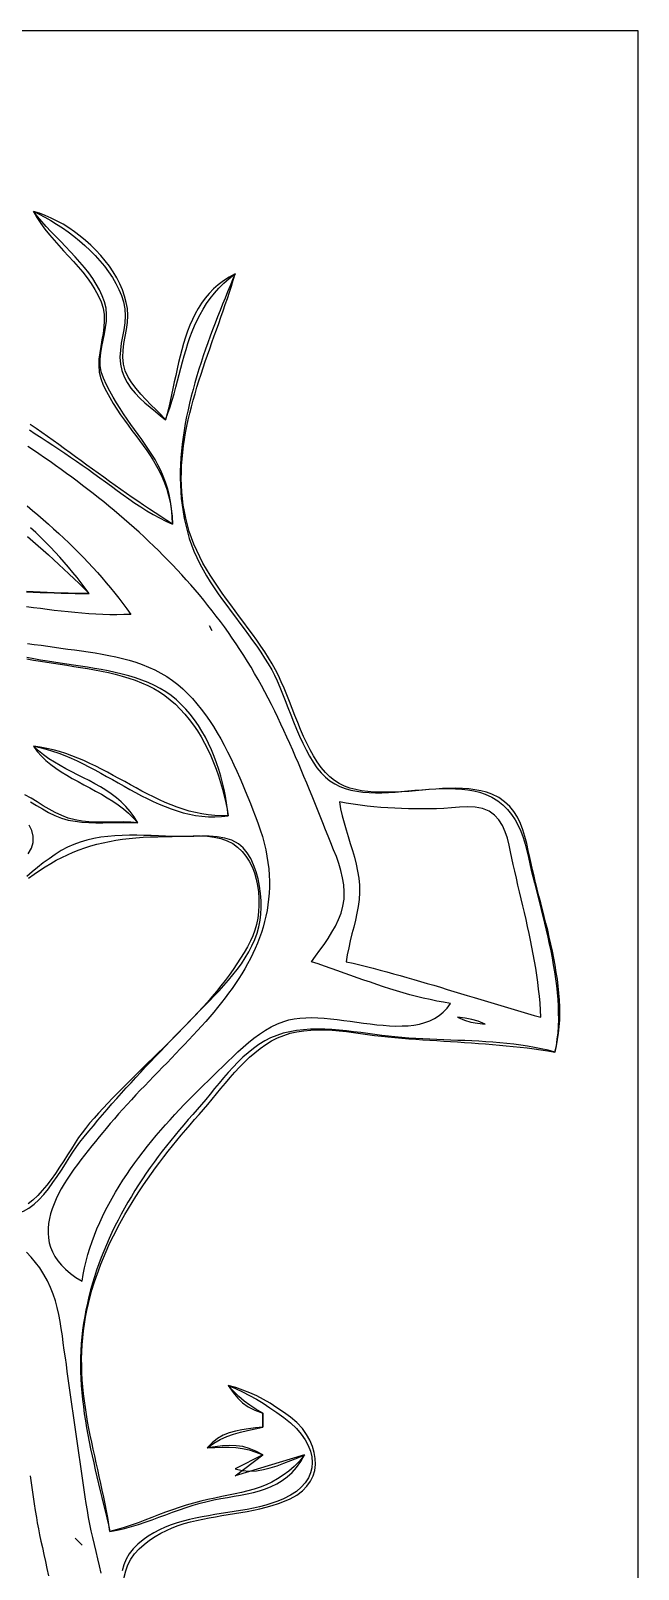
# Model space of a CAD drawing. Extents: x 0 to 411, y 0 to 483.
# Drawn here: x 323.6 to 411, y 261.5 to 483 of the extents above; entities that cross this region are included whole.
import ezdxf

# ---------------------------------------------------------------- set-up
doc = ezdxf.new("R2010")
doc.units = 0
for name, color, linetype in [('C18', 18, 'CONTINUOUS'), ('C19', 19, 'CONTINUOUS'), ('C27', 27, 'CONTINUOUS'), ('C29', 29, 'CONTINUOUS'), ('C59', 59, 'CONTINUOUS'), ('C7', 7, 'CONTINUOUS')]:
    doc.layers.add(name, color=color, linetype=linetype)

msp = doc.modelspace()

# ---------------------------------------------------------------- linework, layer by layer
at = {"layer": 'C18'}
for points in [[(322.9691, 402.2583), (323.969, 402.207), (324.9696, 402.1607), (325.9709, 402.1197), (326.9731, 402.0842), (327.9763, 402.0546), (328.9805, 402.0311), (329.9857, 402.014), (330.9922, 402.0035), (332, 402), (331.4436, 402.7731), (330.8706, 403.5384), (330.2814, 404.2959), (329.6763, 405.0455), (329.0558, 405.7873), (328.4203, 406.5215), (327.7704, 407.2481), (327.1063, 407.967), (326.4286, 408.6785), (325.7377, 409.3825), (325.034, 410.079), (324.3179, 410.7682), (323.5899, 411.4501)], [(323.5486, 372.0324), (324.4152, 371.5032), (325.2873, 370.9818), (326.1733, 370.4891), (327.0818, 370.0463), (328.0212, 369.6743), (329, 369.3942), (329.9817, 369.2097), (330.9726, 369.0913), (331.9709, 369.0262), (332.9744, 369.0017), (333.9814, 369.0053), (334.9898, 369.0242), (335.9979, 369.0457), (337.0035, 369.0573), (338.0048, 369.0463), (339, 369), (338.4806, 369.8562), (337.9086, 370.6381), (337.2885, 371.3527), (336.6253, 372.007), (335.9235, 372.6079), (335.188, 373.1626), (334.4234, 373.6781), (333.6346, 374.1613), (332.8262, 374.6193), (332.003, 375.0591), (331.1698, 375.4877), (330.3312, 375.9121), (329.4921, 376.3394), (328.6571, 376.7766), (327.831, 377.2306), (327.0185, 377.7086), (326.2245, 378.2175), (325.4535, 378.7644), (324.7104, 379.3562), (324, 380), (324.928, 379.8108), (325.8436, 379.5789), (326.7476, 379.3078), (327.6408, 379.0009), (328.5243, 378.6616), (329.3989, 378.2936), (330.2655, 377.9002), (331.1251, 377.4849), (331.9785, 377.0513), (332.8267, 376.6027), (333.6705, 376.1427), (334.5109, 375.6747), (335.3488, 375.2023), (336.1851, 374.7288), (337.0207, 374.2578), (337.8565, 373.7928), (338.6934, 373.3372), (339.5324, 372.8945), (340.3743, 372.4682), (341.22, 372.0618), (342.0705, 371.6787), (342.9267, 371.3224), (343.7894, 370.9964), (344.6597, 370.7042), (345.5383, 370.4493), (346.4262, 370.2351), (347.3243, 370.0651), (348.2336, 369.9428), (349.1549, 369.8716), (350.0891, 369.8551), (351.0371, 369.8967), (352, 370), (351.9043, 370.9219), (351.7775, 371.8596), (351.6193, 372.8093), (351.4293, 373.7675), (351.2073, 374.7305), (350.9529, 375.6947), (350.6658, 376.6566), (350.3458, 377.6124), (349.9923, 378.5586), (349.6053, 379.4916), (349.1843, 380.4077), (348.729, 381.3033), (348.2391, 382.1748), (347.7143, 383.0186), (347.1543, 383.8311), (346.5587, 384.6087), (345.9273, 385.3476), (345.2597, 386.0444), (344.5556, 386.6954), (343.8148, 387.297), (343.046, 387.8372), (342.2364, 388.3275), (341.3899, 388.7711), (340.5104, 389.1715), (339.6018, 389.5319), (338.6679, 389.8557), (337.7127, 390.1462), (336.7401, 390.4068), (335.7538, 390.6407), (334.7579, 390.8514), (333.7561, 391.0421), (332.7525, 391.2163), (331.7508, 391.3771), (330.755, 391.528), (329.7689, 391.6723), (328.7965, 391.8133), (327.8416, 391.9543), (326.9081, 392.0988), (326, 392.25), (325.0192, 392.4225), (324.0363, 392.5987), (323.0512, 392.7782)], [(323.2499, 364.5434), (323.6912, 365.3354), (323.9398, 366.169), (323.9624, 367.0584), (323.7568, 367.8872), (323.3571, 368.6492)], [(330.6658, 323), (331.3091, 323.804), (331.9585, 324.6027), (332.6139, 325.3963), (333.2749, 326.1849), (333.9412, 326.9688), (334.6126, 327.7483), (335.2889, 328.5234), (335.9697, 329.2946), (336.6548, 330.0619), (337.344, 330.8256), (338.0369, 331.5859), (338.7334, 332.3431), (339.433, 333.0973), (340.1357, 333.8489), (340.841, 334.5979), (341.5488, 335.3447), (342.2588, 336.0894), (342.9707, 336.8323), (343.6842, 337.5736), (344.3991, 338.3135), (345.1152, 339.0522), (345.8321, 339.79), (346.5496, 340.5271), (347.2674, 341.2636), (347.9853, 342), (348.6507, 342.6809), (349.329, 343.3768), (350.0137, 344.0882), (350.6987, 344.8156), (351.3774, 345.5596), (352.0436, 346.3208), (352.6909, 347.0997), (353.313, 347.8968), (353.9034, 348.7129), (354.4558, 349.5483), (354.9639, 350.4037), (355.4213, 351.2796), (355.8217, 352.1766), (356.1587, 353.0953), (356.426, 354.0362), (356.6172, 355), (356.7134, 355.8457), (356.7538, 356.7773), (356.7358, 357.7729), (356.6565, 358.8102), (356.5132, 359.8674), (356.3031, 360.9224), (356.0236, 361.9532), (355.6717, 362.9377), (355.2449, 363.8538), (354.7403, 364.6797), (354.1551, 365.3931), (353.4868, 365.9722), (352.5563, 366.482), (351.5249, 366.8044), (350.4253, 366.9793), (349.2903, 367.0465), (348.1526, 367.0458), (347.0449, 367.017), (346, 367), (345.0164, 367.0113), (344.015, 367.0376), (342.9987, 367.0733), (341.9706, 367.113), (340.9336, 367.151), (339.8907, 367.1819), (338.8449, 367.2001), (337.7991, 367.2001), (336.7564, 367.1764), (335.7196, 367.1233), (334.6919, 367.0355), (333.6761, 366.9074), (332.6753, 366.7334), (331.6925, 366.5081), (330.7305, 366.2258), (329.7925, 365.8811), (328.8813, 365.4684), (328, 364.9822), (327.0994, 364.4142), (326.2304, 363.8238), (325.3908, 363.2125), (324.5782, 362.5818), (323.7905, 361.9333), (323.0254, 361.2687)], [(321.7908, 312.8271), (322.5758, 313.0984), (323.3371, 313.5214), (324.0749, 314.0756), (324.7891, 314.7406), (325.48, 315.496), (326.1476, 316.3215), (326.7921, 317.1966), (327.4136, 318.101), (328.0122, 319.0143), (328.588, 319.916), (329.1412, 320.7859), (329.6718, 321.6034), (330.18, 322.3482), (330.6659, 323)]]:
    msp.add_lwpolyline(points, dxfattribs=at)
at = {"layer": 'C19'}
msp.add_lwpolyline([(385, 341), (386.0233, 340.58), (386.9327, 340.3091), (387.8757, 340.1336), (389, 340), (387.9766, 340.4199), (387.0672, 340.6908), (386.1241, 340.8663), (385, 341)], dxfattribs=at)
at = {"layer": 'C27'}
for points in [[(333.735, 260.9899), (333.501, 262.0255), (333.2547, 263.0589), (333.0033, 264.0864), (332.7539, 265.104), (332.5137, 266.108), (332.2898, 267.0945), (332.0894, 268.0598), (331.9197, 269), (331.7577, 269.9963), (331.5987, 270.9934), (331.4425, 271.9911), (331.2887, 272.9894), (331.1373, 273.9883), (330.988, 274.9876), (330.8407, 275.9874), (330.695, 276.9875), (330.5509, 277.9879), (330.408, 278.9887), (330.2663, 279.9896), (330.1255, 280.9908), (329.9855, 281.992), (329.8459, 282.9934), (329.7066, 283.9947), (329.5674, 284.996), (329.4282, 285.9973), (329.2886, 286.9984), (329.1486, 287.9993), (329.0078, 288.9999), (328.8662, 290.0003), (328.7234, 291.0003), (328.5794, 292), (328.4311, 293.0627), (328.2903, 294.1143), (328.1489, 295.1546), (327.9985, 296.1835), (327.831, 297.2009), (327.6383, 298.2067), (327.412, 299.2006), (327.144, 300.1827), (326.8261, 301.1527), (326.45, 302.1105), (326.0077, 303.056), (325.4908, 303.9891), (324.8912, 304.9097), (324.2985, 305.7051), (323.6703, 306.4624), (323.0089, 307.184)], [(323.5158, 274.9994), (323.6655, 273.9935), (323.8122, 272.9887), (323.958, 271.9859), (324.105, 270.9862), (324.2551, 269.9906), (324.4105, 269)], [(324.4104, 269), (324.5449, 268.2154), (324.702, 267.385), (324.8785, 266.5128), (325.0709, 265.6025), (325.2759, 264.6583), (325.4903, 263.6841), (325.7106, 262.6838), (325.9335, 261.6614), (326.1558, 260.6208)]]:
    msp.add_lwpolyline(points, dxfattribs=at)
at = {"layer": 'C29'}
for points in [[(349.3333, 397.3333), (349.6666, 396.6666), (349.3333, 397.3333)], [(368, 372), (368.18, 370.9873), (368.4081, 369.9831), (368.6731, 368.9853), (368.9637, 367.9923), (369.2689, 367.0022), (369.5776, 366.0131), (369.8785, 365.0233), (370.1606, 364.031), (370.4126, 363.0343), (370.6235, 362.0315), (370.7821, 361.0206), (370.8773, 360), (370.8929, 358.98), (370.8299, 357.9686), (370.7021, 356.9643), (370.5231, 355.9655), (370.3069, 354.9707), (370.0672, 353.9784), (369.8179, 352.987), (369.5727, 351.995), (369.3454, 351.0008), (369.1499, 350.003), (369, 349), (369.9731, 348.7711), (370.9454, 348.5354), (371.9168, 348.2931), (372.8873, 348.0447), (373.8572, 347.7906), (374.8262, 347.5312), (375.7946, 347.2669), (376.7623, 346.9979), (377.7294, 346.7249), (378.6959, 346.4481), (379.6618, 346.1679), (380.6273, 345.8848), (381.5922, 345.5991), (382.5568, 345.3112), (383.5209, 345.0215), (384.4848, 344.7305), (385.4482, 344.4384), (386.4115, 344.1458), (387.3745, 343.853), (388.3372, 343.5603), (389.2999, 343.2682), (390.2624, 342.9771), (391.2248, 342.6874), (392.1872, 342.3994), (393.1496, 342.1136), (394.112, 341.8304), (395.0746, 341.5501), (396.0372, 341.2732), (397, 341), (396.9459, 342.0144), (396.8721, 343.0274), (396.7797, 344.0388), (396.6697, 345.0488), (396.5434, 346.0574), (396.4019, 347.0645), (396.2463, 348.0702), (396.0779, 349.0745), (395.8977, 350.0775), (395.7069, 351.0791), (395.5067, 352.0793), (395.2982, 353.0783), (395.0825, 354.0759), (394.8609, 355.0723), (394.6345, 356.0675), (394.4043, 357.0614), (394.1717, 358.054), (393.9376, 359.0455), (393.7034, 360.0359), (393.47, 361.025), (393.2388, 362.013), (393.0108, 363), (392.8243, 363.8818), (392.6371, 364.8233), (392.4286, 365.7956), (392.1781, 366.7696), (391.8648, 367.7164), (391.468, 368.6069), (390.9671, 369.4122), (390.3414, 370.1033), (389.5702, 370.6512), (388.6034, 371.04), (387.5443, 371.2398), (386.4253, 371.2964), (385.2789, 371.2561), (384.1375, 371.1649), (383.0337, 371.0687), (382, 371.0138), (380.9821, 370.9988), (379.9701, 370.9939), (378.9632, 370.9997), (377.9606, 371.017), (376.9614, 371.0467), (375.965, 371.0895), (374.9706, 371.1462), (373.9774, 371.2177), (372.9846, 371.3047), (371.9914, 371.4079), (370.9972, 371.5283), (370.001, 371.6666), (369.0022, 371.8235), (368, 372)]]:
    msp.add_lwpolyline(points, dxfattribs=at)
at = {"layer": 'C59'}
msp.add_lwpolyline([(330, 266), (331, 265), (330, 266)], dxfattribs=at)
at = {"layer": 'C7'}
for points in [[(411, 220), (411, 483), (173, 483)], [(366.6489, 375.6033), (365.9972, 376.2517), (365.3887, 376.9747), (364.8196, 377.7638), (364.286, 378.6105), (363.784, 379.5064), (363.3098, 380.4428), (362.8594, 381.4115), (362.4292, 382.4038), (362.0151, 383.4113), (361.6133, 384.4255), (361.22, 385.4379), (360.8313, 386.44), (360.4433, 387.4235), (360.0522, 388.3796), (359.6542, 389.3001), (359.2453, 390.1764), (358.8217, 391), (358.3325, 391.8658), (357.8131, 392.726), (357.267, 393.5814), (356.698, 394.433), (356.1097, 395.2813), (355.5058, 396.1273), (354.89, 396.9718), (354.2659, 397.8155), (353.6374, 398.6592), (353.008, 399.5039), (352.3813, 400.3502), (351.7612, 401.199), (351.1513, 402.051), (350.5552, 402.9072), (349.9767, 403.7682), (349.4194, 404.6349), (348.887, 405.5082), (348.3832, 406.3887), (347.9117, 407.2773), (347.4761, 408.1749), (347.0802, 409.0822), (346.7276, 410), (346.4117, 410.9443), (346.1375, 411.8894), (345.9034, 412.8352), (345.7082, 413.7815), (345.5504, 414.7282), (345.4286, 415.6752), (345.3414, 416.6223), (345.2874, 417.5694), (345.2653, 418.5164), (345.2735, 419.4632), (345.3108, 420.4095), (345.3758, 421.3554), (345.467, 422.3007), (345.583, 423.2452), (345.7224, 424.1889), (345.8839, 425.1315), (346.066, 426.073), (346.2674, 427.0133), (346.4867, 427.9521), (346.7224, 428.8895), (346.9732, 429.8252), (347.2376, 430.7591), (347.5143, 431.6912), (347.8018, 432.6212), (348.0989, 433.5491), (348.404, 434.4748), (348.7158, 435.398), (349.0329, 436.3187), (349.3538, 437.2367), (349.6773, 438.152), (350.0018, 439.0643), (350.326, 439.9736), (350.6486, 440.8798), (350.968, 441.7827), (351.2829, 442.6821), (351.592, 443.578), (351.8937, 444.4702), (352.1868, 445.3587), (352.4698, 446.2432), (352.7413, 447.1237), (353, 448), (352.1315, 447.531), (351.3285, 447.0136), (350.5878, 446.4504), (349.9059, 445.8442), (349.2795, 445.1975), (348.7052, 444.513), (348.1797, 443.7935), (347.6997, 443.0415), (347.2616, 442.2598), (346.8623, 441.451), (346.4984, 440.6177), (346.1664, 439.7627), (345.8631, 438.8886), (345.5851, 437.998), (345.329, 437.0937), (345.0915, 436.1783), (344.8692, 435.2544), (344.6588, 434.3248), (344.4569, 433.392), (344.2601, 432.4589), (344.0652, 431.5279), (343.8687, 430.6019), (343.6672, 429.6834), (343.4575, 428.7751), (343.2362, 427.8798), (343, 427), (342.3439, 427.7187), (341.6357, 428.4441), (340.8992, 429.18), (340.1579, 429.9305), (339.4356, 430.6995), (338.7558, 431.4909), (338.1422, 432.3087), (337.6185, 433.1568), (337.2083, 434.0393), (336.9376, 435.0166), (336.8434, 436.0013), (336.8829, 436.9922), (337.0128, 437.9881), (337.1904, 438.9877), (337.3725, 439.9898), (337.5161, 440.9933), (337.5784, 441.9968), (337.5162, 442.9992), (337.3504, 443.9075), (337.1089, 444.8078), (336.7959, 445.6976), (336.416, 446.5743), (335.9736, 447.4353), (335.473, 448.2781), (334.9187, 449.1001), (334.3152, 449.8988), (333.6668, 450.6716), (332.978, 451.4161), (332.2532, 452.1295), (331.4969, 452.8095), (330.7134, 453.4534), (329.9072, 454.0586), (329.0827, 454.6227), (328.2444, 455.1431), (327.3967, 455.6172), (326.5439, 456.0425), (325.6906, 456.4164), (324.8411, 456.7364), (324, 457), (324.4973, 456.1173), (325.05, 455.2656), (325.6492, 454.4405), (326.2864, 453.6371), (326.9528, 452.8508), (327.6397, 452.0769), (328.3383, 451.3109), (329.0399, 450.5481), (329.7359, 449.7837), (330.4175, 449.0132), (331.076, 448.2318), (331.7026, 447.435), (332.2888, 446.6181), (332.8256, 445.7764), (333.3045, 444.9052), (333.7168, 444)], [(331, 420.4922), (331.8549, 419.8947), (332.7008, 419.2864), (333.5403, 418.6706), (334.3757, 418.051), (335.2095, 417.431), (336.0442, 416.8144), (336.8822, 416.2046), (337.7259, 415.6052), (338.5779, 415.0198), (339.4406, 414.4519), (340.3164, 413.9051), (341.2077, 413.3829), (342.1172, 412.889), (343.0471, 412.4268), (344, 412), (343.9601, 413.1431), (343.864, 414.226), (343.7151, 415.2532), (343.5168, 416.2293), (343.2726, 417.1587), (342.9859, 418.0462), (342.6602, 418.8962), (342.2989, 419.7133), (341.9056, 420.5021), (341.4836, 421.2672), (341.0364, 422.0131), (340.5675, 422.7444), (340.0803, 423.4656), (339.5783, 424.1814), (339.065, 424.8963), (338.5437, 425.6148), (338.018, 426.3416), (337.4913, 427.0811), (336.9671, 427.838), (336.4488, 428.6169), (335.9399, 429.4222), (335.4438, 430.2587), (334.964, 431.1307), (334.5039, 432.0429), (334.0671, 433), (333.7577, 433.921), (333.6082, 434.8375), (333.5881, 435.7506), (333.667, 436.6614), (333.8144, 437.571), (334.0001, 438.4806), (334.1936, 439.3913), (334.3645, 440.3041), (334.4825, 441.2203), (334.517, 442.1409), (334.4378, 443.0671), (334.2145, 444), (333.8907, 444.8629), (333.4941, 445.7068), (333.0325, 446.5331), (332.5133, 447.343), (331.9443, 448.138), (331.333, 448.9193), (330.687, 449.6884), (330.0141, 450.4465), (329.3217, 451.1951), (328.6176, 451.9354), (327.9094, 452.6688), (327.2046, 453.3967), (326.511, 454.1203), (325.8361, 454.8412), (325.1875, 455.5605), (324.5729, 456.2796), (324, 457), (324.8128, 456.6043), (325.6394, 456.1674), (326.4749, 455.6909), (327.3142, 455.1764), (328.1522, 454.6255), (328.984, 454.0398), (329.8044, 453.421), (330.6085, 452.7706), (331.3913, 452.0903), (332.1476, 451.3816), (332.8725, 450.6463), (333.561, 449.8859), (334.2079, 449.102), (334.8084, 448.2962), (335.3572, 447.4702), (335.8495, 446.6256), (336.2802, 445.764), (336.6443, 444.8869), (336.9367, 443.9961), (337.1429, 442.9628), (337.1937, 441.9517), (337.1283, 440.957), (336.9862, 439.973), (336.8067, 438.9941), (336.6291, 438.0144), (336.493, 437.0285), (336.4375, 436.0304), (336.5023, 435.0146), (336.7032, 434.0759), (337.0347, 433.1922), (337.479, 432.359), (338.0188, 431.5721), (338.6365, 430.8273), (339.3147, 430.1201), (340.0358, 429.4464), (340.7824, 428.8018), (341.5369, 428.1821), (342.282, 427.5829), (343, 427), (343.3398, 427.944), (343.6528, 428.8856), (343.9431, 429.8237), (344.215, 430.7577), (344.4726, 431.6867), (344.72, 432.61), (344.9613, 433.5267), (345.2007, 434.436), (345.4424, 435.3373), (345.6904, 436.2295), (345.949, 437.1121), (346.2224, 437.9841), (346.5145, 438.8448), (346.8296, 439.6933), (347.1719, 440.529), (347.5455, 441.3509), (347.9545, 442.1583), (348.4031, 442.9504), (348.8954, 443.7265), (349.4356, 444.4856), (350.0278, 445.227), (350.6762, 445.95), (351.385, 446.6536), (352.1581, 447.3372), (353, 448), (352.6447, 447.1449), (352.2863, 446.2795), (351.9258, 445.4042), (351.5642, 444.5194), (351.2024, 443.6255), (350.8416, 442.723), (350.4827, 441.8122), (350.1268, 440.8937), (349.7749, 439.9678), (349.428, 439.035), (349.0871, 438.0957), (348.7533, 437.1502), (348.4276, 436.1992), (348.1109, 435.2428), (347.8043, 434.2817), (347.5089, 433.3162), (347.2257, 432.3468), (346.9556, 431.3738), (346.6997, 430.3977), (346.459, 429.4189), (346.2345, 428.4379), (346.0274, 427.455), (345.8385, 426.4708), (345.6689, 425.4855), (345.5196, 424.4998), (345.3916, 423.5139), (345.286, 422.5283), (345.2038, 421.5434), (345.146, 420.5597), (345.1137, 419.5775), (345.1078, 418.5974), (345.1293, 417.6197), (345.1793, 416.6448), (345.2589, 415.6733), (345.3689, 414.7054), (345.5105, 413.7417), (345.6847, 412.7825), (345.8925, 411.8283), (346.1349, 410.8796), (346.4129, 409.9366), (346.7276, 409), (347.0802, 408.0852), (347.4777, 407.1819), (347.9161, 406.2892), (348.3914, 405.4061), (348.8997, 404.5318), (349.4369, 403.6654), (349.9992, 402.806), (350.5824, 401.9526), (351.1828, 401.1043), (351.7961, 400.2604), (352.4186, 399.4198), (353.0462, 398.5816), (353.6749, 397.745), (354.3008, 396.9091), (354.9199, 396.0729), (355.5282, 395.2355), (356.1217, 394.3961), (356.6964, 393.5538), (357.2485, 392.7076), (357.7738, 391.8566), (358.2685, 391), (358.6662, 390.2379), (359.0573, 389.4051), (359.4444, 388.512), (359.8304, 387.5691), (360.218, 386.5869), (360.6098, 385.5759), (361.0087, 384.5467), (361.4175, 383.5098), (361.8388, 382.4756), (362.2754, 381.4547), (362.73, 380.4576), (363.2055, 379.4949), (363.7045, 378.5769), (364.2298, 377.7144), (364.7841, 376.9176), (365.3702, 376.1972), (365.9909, 375.5638), (366.6489, 375.0277), (367.3445, 374.5869), (368.0815, 374.2233), (368.8566, 373.9306), (369.6666, 373.7028), (370.5082, 373.5338), (371.3782, 373.4175), (372.2733, 373.3478), (373.1903, 373.3185), (374.126, 373.3237), (375.077, 373.3571), (376.0402, 373.4128), (377.0123, 373.4845), (377.99, 373.5662), (378.9701, 373.6518), (379.9494, 373.7352), (380.9246, 373.8104), (381.8924, 373.8711), (382.8497, 373.9113), (383.7931, 373.9249), (384.7195, 373.9058), (385.6255, 373.8479), (386.5079, 373.7451), (387.3635, 373.5913), (388.1891, 373.3804), (388.9814, 373.1064), (389.9402, 372.664), (390.7918, 372.147), (391.5442, 371.5605), (392.2057, 370.9096), (392.7842, 370.1994), (393.288, 369.4351), (393.7251, 368.6218), (394.1037, 367.7646), (394.4319, 366.8687), (394.7178, 365.9392), (394.9695, 364.9812), (395.1952, 364), (395.3949, 363.1038), (395.6068, 362.1936), (395.8289, 361.2703), (396.0593, 360.3349), (396.2962, 359.3885), (396.5376, 358.432), (396.7818, 357.4665), (397.0266, 356.4929), (397.2704, 355.5124), (397.5112, 354.526), (397.747, 353.5345), (397.9761, 352.5391), (398.1965, 351.5408), (398.4063, 350.5406), (398.6037, 349.5395), (398.7867, 348.5385), (398.9535, 347.5387), (399.1021, 346.541), (399.2308, 345.5465), (399.3375, 344.5562), (399.4204, 343.5711), (399.4776, 342.5923), (399.5073, 341.6207), (399.5074, 340.6573), (399.4762, 339.7032), (399.4118, 338.7594), (399.3122, 337.8269), (399.1755, 336.9068), (399, 336), (398.0285, 336.2476), (397.0513, 336.468), (396.0688, 336.663), (395.0814, 336.8346), (394.0896, 336.9846), (393.0939, 337.1149), (392.0946, 337.2275), (391.0923, 337.3243), (390.0875, 337.4071), (389.0804, 337.4779), (388.0717, 337.5385), (387.0618, 337.5909), (386.0511, 337.637), (385.04, 337.6787), (384.029, 337.7179), (383.0187, 337.7565), (382.0093, 337.7964), (381.0014, 337.8394), (379.9955, 337.8876), (378.9919, 337.9429), (377.9911, 338.007), (376.9937, 338.082), (376, 338.1697), (375.0603, 338.2687), (374.0955, 338.3854), (373.1093, 338.5139), (372.105, 338.6487), (371.0862, 338.784), (370.0564, 338.9143), (369.019, 339.0339), (367.9776, 339.1371), (366.9356, 339.2183), (365.8966, 339.2718), (364.864, 339.2919), (363.8414, 339.2731), (362.8323, 339.2097), (361.84, 339.096), (360.8682, 338.9263), (359.9204, 338.695), (359, 338.3966), (358.116, 338.0264), (357.264, 337.5851), (356.4419, 337.0791), (355.6477, 336.5154), (354.8793, 335.9007), (354.1346, 335.2416), (353.4117, 334.5451), (352.7085, 333.8177), (352.0228, 333.0663), (351.3527, 332.2976), (350.6961, 331.5184), (350.0509, 330.7354), (349.4152, 329.9554), (348.7868, 329.1851), (348.1636, 328.4312), (347.5438, 327.7006), (346.9251, 327), (346.2743, 326.2733), (345.6303, 325.538), (344.9934, 324.7941), (344.3642, 324.0416), (343.743, 323.2806), (343.1305, 322.5113), (342.5269, 321.7337), (341.9329, 320.9479), (341.3489, 320.154), (340.7753, 319.3521), (340.2126, 318.5423), (339.6613, 317.7246), (339.1219, 316.8991), (338.5948, 316.066), (338.0805, 315.2253), (337.5795, 314.3771), (337.0922, 313.5215), (336.6191, 312.6585), (336.1607, 311.7884), (335.7175, 310.911), (335.2899, 310.0267), (334.8783, 309.1353), (334.4833, 308.2371), (334.1054, 307.332), (333.7449, 306.4203), (333.4025, 305.5019), (333.0784, 304.577), (332.7733, 303.6457), (332.4875, 302.7079), (332.2216, 301.7639), (331.976, 300.8137), (331.7512, 299.8575), (331.5477, 298.8952), (331.3659, 297.9269), (331.2063, 296.9529), (331.0694, 295.973), (330.9556, 294.9876), (330.8654, 293.9965), (330.7993, 293), (330.7598, 292.0053), (330.7477, 291.0066), (330.7614, 290.0044), (330.7997, 288.9991), (330.861, 287.9911), (330.944, 286.9809), (331.0473, 285.969), (331.1694, 284.9558), (331.3091, 283.9417), (331.4648, 282.9271), (331.6352, 281.9126), (331.8189, 280.8985), (332.0144, 279.8854), (332.2204, 278.8736), (332.4355, 277.8636), (332.6583, 276.8559), (332.8874, 275.8508), (333.1213, 274.8489), (333.3587, 273.8506), (333.5982, 272.8563), (333.8383, 271.8664), (334.0777, 270.8815), (334.315, 269.902), (334.5487, 268.9282), (334.7775, 267.9607), (335, 267), (336.0534, 267.1848), (337.0856, 267.4155), (338.0999, 267.6854), (339.0997, 267.9878), (340.0883, 268.3161), (341.0691, 268.6636), (342.0454, 269.0236), (343.0208, 269.3894), (343.9984, 269.7544), (344.9818, 270.1118), (345.9743, 270.4551), (346.9792, 270.7776), (348, 271.0725), (348.982, 271.3183), (349.9618, 271.5302), (350.9365, 271.7174), (351.9031, 271.8895), (352.8589, 272.0559), (353.801, 272.2261), (354.7266, 272.4095), (355.6328, 272.6155), (356.5167, 272.8537), (357.3755, 273.1333), (358.2064, 273.464), (359.0064, 273.8551), (359.7728, 274.3161), (360.5026, 274.8564), (361.1932, 275.4855), (361.8414, 276.2128), (362.4447, 277.0478), (363, 278), (353, 275), (357, 278), (356.0033, 278.5497), (355.0423, 278.9431), (354.0986, 279.1977), (353.1539, 279.3309), (352.1899, 279.3603), (351.1885, 279.3033), (350.1313, 279.1773), (349, 279), (349.9206, 279.6749), (350.8522, 280.2165), (351.8006, 280.6486), (352.7717, 280.995), (353.7714, 281.2795), (354.8054, 281.526), (355.8796, 281.7582), (357, 282), (357, 284), (356.0069, 284.5751), (355.1246, 285.1547), (354.318, 285.7628), (353.5518, 286.4236), (352.7908, 287.1612), (352, 288), (353.0569, 287.5447), (354.0815, 287.0675), (355.0811, 286.5615), (356.0631, 286.0199), (357.0348, 285.4358), (358.0038, 284.8024), (359.0094, 284.1211), (360.018, 283.4076), (360.9812, 282.6386), (361.851, 281.7909)], [(333.7167, 444), (334.0086, 443.0823), (334.1555, 442.1652), (334.1846, 441.2481), (334.1235, 440.3308), (333.9995, 439.4128), (333.8399, 438.4937), (333.6722, 437.5733), (333.5237, 436.651), (333.4218, 435.7266), (333.3938, 434.7997), (333.4672, 433.8698), (333.6694, 432.9367), (334.0277, 432), (334.4896, 431.0749), (334.9746, 430.1901), (335.4791, 429.3411), (335.9992, 428.5236), (336.5312, 427.733), (337.0716, 426.965), (337.6166, 426.2153), (338.1624, 425.4794), (338.7055, 424.753), (339.242, 424.0316), (339.7683, 423.3108), (340.2808, 422.5863), (340.7756, 421.8536), (341.2492, 421.1085), (341.6977, 420.3463), (342.1176, 419.5629), (342.5051, 418.7537), (342.8565, 417.9144), (343.1681, 417.0406), (343.4362, 416.1278), (343.6571, 415.1718), (343.8272, 414.1681), (343.9427, 413.1123), (344, 412), (343.1612, 412.5274), (342.3261, 413.0625), (341.4944, 413.6046), (340.6658, 414.1534), (339.8401, 414.7082), (339.0171, 415.2687), (338.1964, 415.8343), (337.3778, 416.4045), (336.561, 416.9788), (335.7459, 417.5568), (334.9322, 418.1379), (334.1196, 418.7216), (333.3078, 419.3075), (332.4966, 419.895), (331.6858, 420.4836), (330.875, 421.073), (330.0641, 421.6624), (329.2528, 422.2516), (328.4408, 422.8399), (327.6279, 423.4268), (326.8139, 424.012), (325.9984, 424.5948), (325.1812, 425.1748), (324.3621, 425.7515), (323.5408, 426.3244)], [(323.4138, 425.5566), (324.2618, 425.0013), (325.1088, 424.4447), (325.9548, 423.8865), (326.7996, 423.3266), (327.643, 422.7646), (328.4849, 422.2004), (329.3251, 421.6337), (330.1635, 421.0644), (331, 420.4923)], [(343.9845, 389.4899), (344.7442, 388.8991), (345.4754, 388.2644), (346.179, 387.5889), (346.8561, 386.8754), (347.5074, 386.1268), (348.1341, 385.3462), (348.7369, 384.5363), (349.3168, 383.7002), (349.8748, 382.8408), (350.4119, 381.961), (350.9288, 381.0637), (351.4267, 380.1518), (351.9064, 379.2284), (352.3688, 378.2963), (352.8149, 377.3584), (353.2457, 376.4177), (353.662, 375.4771), (354.0649, 374.5396), (354.4552, 373.608), (354.8339, 372.6853), (355.2019, 371.7745), (355.5602, 370.8784), (355.9097, 370), (356.2925, 368.991), (356.633, 367.998), (356.9318, 367.0206), (357.1901, 366.0584), (357.4085, 365.1111), (357.5881, 364.1782), (357.7297, 363.2594), (357.8343, 362.3543), (357.9027, 361.4626), (357.9358, 360.5838), (357.9346, 359.7177), (357.8998, 358.8638), (357.8325, 358.0218), (357.7336, 357.1913), (357.6038, 356.3719), (357.4441, 355.5632), (357.2555, 354.765), (357.0388, 353.9767), (356.7949, 353.1981), (356.5247, 352.4288), (356.2291, 351.6684), (355.909, 350.9165), (355.5653, 350.1727), (355.1989, 349.4368), (354.8107, 348.7083), (354.4016, 347.9868), (353.9724, 347.272), (353.5242, 346.5635), (353.0578, 345.8609), (352.574, 345.1639), (352.0739, 344.4721), (351.5582, 343.7851), (351.0279, 343.1025), (350.4838, 342.4241), (349.927, 341.7493), (349.3582, 341.0779), (348.7784, 340.4094), (348.1885, 339.7435), (347.5893, 339.0799), (346.9818, 338.4181), (346.3668, 337.7578), (345.7453, 337.0986), (345.1182, 336.4401), (344.4863, 335.782), (343.8506, 335.124), (343.2119, 334.4655), (342.5712, 333.8063), (341.9293, 333.1459), (341.2872, 332.4841), (340.6457, 331.8205), (340.0057, 331.1546), (339.3682, 330.4861), (338.7341, 329.8146), (338.1041, 329.1398), (337.4793, 328.4612), (336.8605, 327.7786), (336.2487, 327.0916), (335.6446, 326.3997), (335.0493, 325.7026), (334.4637, 325), (333.964, 324.3945), (333.4515, 323.7745), (332.9298, 323.141), (332.4024, 322.495), (331.873, 321.8376), (331.3452, 321.1698), (330.8227, 320.4927), (330.3091, 319.8072), (329.8081, 319.1145), (329.3233, 318.4155), (328.8582, 317.7113), (328.4167, 317.0029), (328.0022, 316.2914), (327.6184, 315.5778), (327.269, 314.8632), (326.9576, 314.1485), (326.6878, 313.4348), (326.4633, 312.7232), (326.2877, 312.0147), (326.1646, 311.3102), (326.0977, 310.611), (326.0906, 309.9179), (326.147, 309.2321), (326.2704, 308.5546), (326.4646, 307.8863), (326.7331, 307.2284), (327.0796, 306.5819), (327.5077, 305.9478), (328.0211, 305.3272), (328.6234, 304.7211), (329.3182, 304.1304), (330.1092, 303.5564), (331, 303), (331.1623, 303.9709), (331.3562, 304.9337), (331.5809, 305.8884), (331.8353, 306.8349), (332.1185, 307.7732), (332.4294, 308.7033), (332.7671, 309.625), (333.1307, 310.5384), (333.5191, 311.4434), (333.9315, 312.34), (334.3667, 313.2281), (334.8238, 314.1077), (335.302, 314.9788), (335.8001, 315.8413), (336.3172, 316.6952), (336.8524, 317.5403), (337.4046, 318.3768), (337.9729, 319.2046), (338.5564, 320.0235), (339.154, 320.8336), (339.7648, 321.6349), (340.3877, 322.4272), (341.0219, 323.2106), (341.6664, 323.985), (342.3201, 324.7504), (342.9821, 325.5066), (343.6515, 326.2538), (344.3272, 326.9919), (345.0083, 327.7207), (345.6938, 328.4403), (346.3827, 329.1506), (347.0741, 329.8516), (347.767, 330.5432), (348.4604, 331.2255), (349.1533, 331.8983), (349.8449, 332.5617), (350.5376, 333.2315), (351.2384, 333.9204), (351.9492, 334.6203), (352.6716, 335.3229), (353.4075, 336.0199), (354.1588, 336.7033), (354.9273, 337.3646), (355.7147, 337.9958), (356.5229, 338.5886), (357.3537, 339.1347), (358.2089, 339.626), (359.0904, 340.0542), (360, 340.4112), (360.7395, 340.6276), (361.5153, 340.784), (362.3239, 340.8861), (363.1621, 340.9395), (364.0265, 340.9498), (364.9139, 340.9228), (365.8208, 340.8641), (366.744, 340.7794), (367.6802, 340.6742), (368.6259, 340.5544), (369.578, 340.4254), (370.533, 340.293), (371.4876, 340.1628), (372.4386, 340.0406), (373.3825, 339.9318), (374.3162, 339.8423), (375.2361, 339.7776), (376.1391, 339.7435), (377.0217, 339.7455), (377.8808, 339.7894), (378.7129, 339.8807), (379.5146, 340.0252), (380.2828, 340.2285), (381.0141, 340.4963), (381.7051, 340.8342), (382.3525, 341.2478), (382.953, 341.7429), (383.5032, 342.325), (384, 343), (383.0074, 343.1581), (382.0223, 343.3384), (381.044, 343.5394), (380.072, 343.7595), (379.1059, 343.9974), (378.145, 344.2514), (377.1888, 344.5202), (376.2369, 344.8023), (375.2886, 345.0961), (374.3434, 345.4001), (373.4008, 345.713), (372.4603, 346.0332), (371.5213, 346.3593), (370.5833, 346.6897), (369.6457, 347.023), (368.7081, 347.3576), (367.7698, 347.6922), (366.8304, 348.0252), (365.8893, 348.3552), (364.946, 348.6806), (364, 349), (364.589, 349.8191), (365.1929, 350.6484), (365.7961, 351.4909), (366.3827, 352.3493), (366.9373, 353.2268), (367.444, 354.126), (367.8872, 355.0501), (368.2512, 356.0018), (368.5203, 356.9841), (368.679, 358), (368.7166, 359.0323), (368.6441, 360.0632), (368.4774, 361.0905), (368.2322, 362.112), (367.9244, 363.1257), (367.5698, 364.1292), (367.1843, 365.1206), (366.7835, 366.0976), (366.3835, 367.0581), (366, 368), (365.6166, 368.9652), (365.2336, 369.9281), (364.8504, 370.8889), (364.4665, 371.8475), (364.0814, 372.804), (363.6944, 373.7585), (363.3051, 374.7109), (362.9128, 375.6613), (362.5171, 376.6099), (362.1173, 377.5565), (361.713, 378.5014), (361.3035, 379.4444), (360.8883, 380.3857), (360.4669, 381.3254), (360.0387, 382.2634), (359.6031, 383.1998), (359.1597, 384.1347), (358.7078, 385.068), (358.2469, 386), (357.7784, 386.9221), (357.3007, 387.8334), (356.8139, 388.7339), (356.3181, 389.6237), (355.8133, 390.5032), (355.2998, 391.3722), (354.7776, 392.2311), (354.2468, 393.08), (353.7075, 393.9189), (353.1598, 394.7481), (352.6039, 395.5676), (352.0398, 396.3777), (351.4676, 397.1784), (350.8875, 397.97), (350.2995, 398.7524), (349.7037, 399.526), (349.1003, 400.2908), (348.4894, 401.047), (347.871, 401.7947), (347.2453, 402.534), (346.6124, 403.2652), (345.9723, 403.9883), (345.3253, 404.7034), (344.6713, 405.4108), (344.0105, 406.1106), (343.343, 406.8029), (342.6689, 407.4878), (341.9883, 408.1655), (341.3014, 408.8361), (340.6081, 409.4999), (339.9087, 410.1568), (339.2032, 410.8071), (338.4917, 411.4509), (337.7744, 412.0884), (337.0513, 412.7196), (336.3226, 413.3448), (335.5883, 413.964), (334.8486, 414.5775), (334.1035, 415.1853), (333.3532, 415.7876), (332.5978, 416.3845), (331.8373, 416.9762), (331.0719, 417.5629), (330.3017, 418.1446), (329.5268, 418.7215), (328.7473, 419.2938), (327.9633, 419.8615), (327.175, 420.4249), (326.3823, 420.9841), (325.5854, 421.5392), (324.7844, 422.0903), (323.9795, 422.6377), (323.1707, 423.1814)], [(323.0698, 414.6047), (323.8501, 413.9595), (324.6228, 413.3082), (325.3876, 412.6511), (326.1442, 411.9879), (326.8922, 411.3187), (327.6313, 410.6435), (328.3613, 409.9623), (329.0818, 409.275), (329.7925, 408.5815), (330.4931, 407.8819), (331.1833, 407.1762), (331.8628, 406.4643), (332.5312, 405.7462), (333.1884, 405.0219), (333.8338, 404.2913), (334.4673, 403.5544), (335.0886, 402.8112), (335.6973, 402.0617), (336.293, 401.3059), (336.8756, 400.5437), (337.4447, 399.775), (338, 399), (336.9895, 398.9602), (335.9813, 398.9442), (334.9752, 398.95), (333.9711, 398.9759), (332.9687, 399.0201), (331.9678, 399.0807), (330.9683, 399.1562), (329.97, 399.2445), (328.9726, 399.344), (327.976, 399.4529), (326.98, 399.5694), (325.9844, 399.6916), (324.989, 399.8179), (323.9937, 399.9464), (322.9981, 400.0753)], [(323.135, 410.1916), (323.8931, 409.5392), (324.6476, 408.8815), (325.3987, 408.2184), (326.1464, 407.5499), (326.8905, 406.876), (327.631, 406.1965), (328.3681, 405.5114), (329.1016, 404.8207), (329.8316, 404.1242), (330.5579, 403.422), (331.2807, 402.7139), (332, 402), (330.9931, 402.0039), (329.9874, 402.0155), (328.9827, 402.0345), (327.979, 402.0604), (326.9762, 402.0931), (325.9742, 402.1321), (324.9729, 402.1771), (323.9724, 402.2277), (322.9725, 402.2838)], [(323.1296, 394.7995), (324.1116, 394.6724), (325.0845, 394.5424), (326.0475, 394.4089), (327, 394.2716), (327.9543, 394.1351), (328.9213, 394.0027), (329.8984, 393.8706), (330.883, 393.7353), (331.8725, 393.5931), (332.8642, 393.4405), (333.8555, 393.274), (334.8438, 393.0898), (335.8265, 392.8844), (336.8009, 392.6543), (337.7644, 392.3958), (338.7145, 392.1053), (339.6484, 391.7792), (340.5636, 391.4141), (341.4574, 391.0061), (342.3272, 390.5519), (343.1705, 390.0477), (343.9845, 389.49)], [(323.0295, 392.599), (324.0156, 392.4229), (325, 392.25), (325.9207, 392.096), (326.8633, 391.9484), (327.8243, 391.8039), (328.8004, 391.6593), (329.788, 391.5114), (330.7837, 391.357), (331.7841, 391.1928), (332.7859, 391.0157), (333.7854, 390.8225), (334.7793, 390.61), (335.7643, 390.3748), (336.7367, 390.114), (337.6933, 389.8241), (338.6305, 389.5021), (339.545, 389.1447), (340.4333, 388.7487), (341.2919, 388.3108), (342.1175, 387.828), (342.9066, 387.297), (343.6773, 386.7015), (344.4132, 386.0569), (345.1144, 385.3666), (345.7813, 384.6341), (346.414, 383.8629), (347.013, 383.0563), (347.5783, 382.2179), (348.1105, 381.3512), (348.6096, 380.4595), (349.0759, 379.5465), (349.5099, 378.6154), (349.9116, 377.6699), (350.2815, 376.7134), (350.6197, 375.7493), (350.9265, 374.7811), (351.2023, 373.8122), (351.4472, 372.8462), (351.6617, 371.8865), (351.8458, 370.9366), (352, 370), (351.0294, 369.9922), (350.0765, 370.0381), (349.1401, 370.1342), (348.2191, 370.2773), (347.3124, 370.4641), (346.4186, 370.6913), (345.5368, 370.9557), (344.6658, 371.2538), (343.8044, 371.5825), (342.9514, 371.9384), (342.1058, 372.3182), (341.2663, 372.7188), (340.4319, 373.1366), (339.6013, 373.5686), (338.7734, 374.0114), (337.9471, 374.4616), (337.1212, 374.9161), (336.2945, 375.3714), (335.466, 375.8244), (334.6344, 376.2717), (333.7987, 376.7101), (332.9576, 377.1362), (332.11, 377.5468), (331.2548, 377.9386), (330.3908, 378.3082), (329.5168, 378.6524), (328.6318, 378.968), (327.7345, 379.2515), (326.8238, 379.4998), (325.8986, 379.7095), (324.9577, 379.8773), (324, 380), (324.5457, 379.272), (325.1461, 378.5988), (325.7955, 377.9745), (326.4884, 377.3929), (327.2194, 376.848), (327.9829, 376.3339), (328.7734, 375.8446), (329.5854, 375.3739), (330.4134, 374.916), (331.2518, 374.4648), (332.0952, 374.0144), (332.9381, 373.5586), (333.7749, 373.0915), (334.6001, 372.607), (335.4083, 372.0992), (336.1938, 371.5621), (336.9513, 370.9896), (337.6751, 370.3758), (338.3599, 369.7146), (339, 369), (338.0064, 369.0786), (337.0053, 369.1083), (335.9994, 369.1064), (334.9909, 369.0902), (333.9825, 369.0768), (332.9768, 369.0837), (331.976, 369.128), (330.9829, 369.227), (330, 369.3981), (329.0035, 369.6706), (328.0521, 370.031), (327.1365, 370.4612), (326.2475, 370.9428), (325.376, 371.4578), (324.5127, 371.9879), (323.6486, 372.5151), (322.7745, 373.021)], [(330.9274, 291.8302), (330.9525, 292.8464), (331.0068, 293.8562), (331.0897, 294.8595), (331.2004, 295.8562), (331.3382, 296.8463), (331.5024, 297.8298), (331.6924, 298.8066), (331.9074, 299.7766), (332.1467, 300.7399), (332.4097, 301.6963), (332.6956, 302.6459), (333.0038, 303.5885), (333.3335, 304.5243), (333.684, 305.453), (334.0547, 306.3746), (334.4449, 307.2892), (334.8538, 308.1967), (335.2808, 309.097), (335.7252, 309.99), (336.1862, 310.8758), (336.6632, 311.7543), (337.1555, 312.6255), (337.6624, 313.4892), (338.1831, 314.3456), (338.717, 315.1944), (339.2634, 316.0357), (339.8216, 316.8695), (340.3909, 317.6957), (340.9706, 318.5142), (341.56, 319.325), (342.1584, 320.128), (342.7651, 320.9233), (343.3794, 321.7107), (344.0006, 322.4903), (344.6281, 323.262), (345.261, 324.0256), (345.8988, 324.7813), (346.5407, 325.529), (347.186, 326.2685), (347.8341, 327), (348.4512, 327.7068), (349.0715, 328.442), (349.6966, 329.1989), (350.3285, 329.971), (350.969, 330.7518), (351.62, 331.5345), (352.2832, 332.3127), (352.9607, 333.0798), (353.6541, 333.8291), (354.3654, 334.5542), (355.0964, 335.2483), (355.8489, 335.905), (356.6249, 336.5177), (357.4261, 337.0798), (358.2545, 337.5847), (359.1118, 338.0258), (360, 338.3966), (360.9376, 338.6962), (361.8996, 338.9183), (362.8823, 339.0706), (363.8822, 339.1603), (364.8958, 339.1952), (365.9195, 339.1825), (366.9496, 339.1299), (367.9828, 339.0449), (369.0154, 338.9348), (370.0439, 338.8073), (371.0647, 338.6698), (372.0743, 338.5298), (373.069, 338.3947), (374.0454, 338.2722), (375, 338.1697), (376.0002, 338.0778), (377.0009, 337.9926), (378.002, 337.9132), (379.0036, 337.8387), (380.0054, 337.7682), (381.0074, 337.7008), (382.0096, 337.6357), (383.0118, 337.5718), (384.0141, 337.5084), (385.0163, 337.4445), (386.0184, 337.3793), (387.0202, 337.3118), (388.0218, 337.2412), (389.023, 337.1665), (390.0238, 337.0869), (391.0241, 337.0014), (392.0238, 336.9092), (393.0229, 336.8093), (394.0212, 336.701), (395.0188, 336.5832), (396.0156, 336.4551), (397.0114, 336.3158), (398.0062, 336.1644), (399, 336), (399.2268, 336.8809), (399.4082, 337.7799), (399.5462, 338.6955), (399.6434, 339.6266), (399.7018, 340.5717), (399.7238, 341.5294), (399.7116, 342.4986), (399.6675, 343.4778), (399.5939, 344.4657), (399.4928, 345.461), (399.3667, 346.4623), (399.2178, 347.4684), (399.0484, 348.4778), (398.8607, 349.4892), (398.657, 350.5014), (398.4396, 351.5129), (398.2108, 352.5225), (397.9728, 353.5288), (397.7278, 354.5305), (397.4783, 355.5262), (397.2264, 356.5147), (396.9744, 357.4945), (396.7246, 358.4644), (396.4793, 359.4229), (396.2406, 360.3689), (396.011, 361.3009), (395.7927, 362.2177), (395.5878, 363.1178), (395.3989, 364), (395.1853, 365.021), (394.9578, 366.0321), (394.7022, 367.0235), (394.4044, 367.9859), (394.0501, 368.9097), (393.6252, 369.7852), (393.1156, 370.6031), (392.5069, 371.3536), (391.785, 372.0274), (390.9359, 372.6148), (389.9452, 373.1064), (389.1667, 373.3858), (388.3498, 373.602), (387.498, 373.7609), (386.6151, 373.8688), (385.7046, 373.9315), (384.7702, 373.9553), (383.8155, 373.9462), (382.8442, 373.9103), (381.8598, 373.8536), (380.866, 373.7822), (379.8664, 373.7022), (378.8647, 373.6197), (377.8645, 373.5408), (376.8694, 373.4715), (375.8831, 373.4179), (374.9091, 373.3861), (373.9511, 373.3822), (373.0128, 373.4122), (372.0977, 373.4822), (371.2096, 373.5983), (370.352, 373.7666), (369.5285, 373.9932), (368.7428, 374.284), (367.9986, 374.6453), (367.2994, 375.083), (366.6489, 375.6034)], [(323.2802, 361.007), (324.0813, 361.5923), (324.8802, 362.1431), (325.6787, 362.6599), (326.4784, 363.1436), (327.281, 363.5949), (328.0883, 364.0145), (328.9018, 364.403), (329.7232, 364.7613), (330.5543, 365.09), (331.3967, 365.3898), (332.2522, 365.6616), (333.1222, 365.9059), (334.0087, 366.1235), (334.9132, 366.3152), (335.8374, 366.4816), (336.783, 366.6235), (337.7516, 366.7416), (338.7451, 366.8366), (339.7649, 366.9092), (340.8129, 366.9601), (341.8907, 366.9901), (343, 367), (343.9475, 367.0157), (344.9348, 367.0514), (345.949, 367.0897), (346.9769, 367.1131), (348.0056, 367.1042), (349.0219, 367.0455), (350.0129, 366.9196), (350.9654, 366.7091), (351.8665, 366.3966), (352.6594, 365.9893), (353.3711, 365.482), (354.0034, 364.8846), (354.5582, 364.2073), (355.0373, 363.4603), (355.4426, 362.6535), (355.776, 361.7973), (356.0393, 360.9015), (356.2343, 359.9765), (356.363, 359.0322), (356.4273, 358.0788), (356.4288, 357.1265), (356.3697, 356.1853), (356.2516, 355.2653), (356.0765, 354.3766), (355.8462, 353.5294), (355.5626, 352.7339), (355.2276, 352), (354.7766, 351.1557), (354.2992, 350.3214), (353.7964, 349.4968), (353.2697, 348.6814), (352.7204, 347.8748), (352.1496, 347.0767), (351.5587, 346.2864), (350.949, 345.5038), (350.3218, 344.7283), (349.6783, 343.9596), (349.0198, 343.1972), (348.3477, 342.4408), (347.6632, 341.6899), (346.9676, 340.9441), (346.2622, 340.203), (345.5483, 339.4662), (344.8271, 338.7332), (344.1, 338.0038), (343.3682, 337.2774), (342.6331, 336.5537), (341.8959, 335.8322), (341.1578, 335.1125), (340.4203, 334.3943), (339.6846, 333.677), (338.9519, 332.9604), (338.2235, 332.244), (337.5008, 331.5273), (336.7851, 330.81), (336.0775, 330.0917), (335.3795, 329.372), (334.6922, 328.6503), (334.017, 327.9264), (333.3552, 327.1999), (332.7081, 326.4702), (332.0768, 325.737), (331.4629, 325), (330.9861, 324.381), (330.4917, 323.6775), (329.9797, 322.9046), (329.4503, 322.0776), (328.9036, 321.2115), (328.3398, 320.3215), (327.7591, 319.4228), (327.1615, 318.5306), (326.5471, 317.6599), (325.9162, 316.826), (325.2689, 316.044), (324.6053, 315.329), (323.9256, 314.6963), (323.2298, 314.1609)], [(362.682, 281.7908), (361.8795, 282.6558), (360.9551, 283.4313), (359.9728, 284.1395), (358.9969, 284.8024), (358.032, 285.4308), (357.0761, 285.9941), (356.1167, 286.4971), (355.1416, 286.9444), (354.1386, 287.3409), (353.0955, 287.6911), (352, 288), (352.7017, 286.969), (353.3781, 286.1492), (354.0877, 285.4914), (354.8889, 284.9466), (355.8402, 284.4658), (357, 284), (357, 282), (355.9617, 281.8831), (354.9535, 281.7656), (353.9785, 281.6246), (353.0397, 281.437), (352.1403, 281.18), (351.2836, 280.8308), (350.4725, 280.3663), (349.7102, 279.7636), (349, 279), (350.094, 279.0801), (351.1313, 279.127), (352.1268, 279.1279), (353.0954, 279.0702), (354.0521, 278.9412), (355.0117, 278.7282), (355.9894, 278.4187), (357, 278), (353, 276), (354.0429, 275.7699), (355.0684, 275.6877), (356.0793, 275.7337), (357.0787, 275.8883), (358.0696, 276.132), (359.0548, 276.4451), (360.0375, 276.808), (361.0206, 277.2012), (362.0071, 277.605), (363, 278), (362.2554, 277.1211), (361.4958, 276.3449), (360.721, 275.6629), (359.9305, 275.0669), (359.124, 274.5485), (358.3009, 274.0994), (357.461, 273.7111), (356.6039, 273.3754), (355.7292, 273.0839), (354.8364, 272.8282), (353.9253, 272.6001), (352.9954, 272.3911), (352.0463, 272.193), (351.0777, 271.9973), (350.0891, 271.7958), (349.0802, 271.58), (348.0506, 271.3417), (347, 271.0725), (345.9812, 270.7777), (344.9748, 270.4534), (343.978, 270.106), (342.9881, 269.7419), (342.0025, 269.3675), (341.0185, 268.9893), (340.0335, 268.6137), (339.0448, 268.2472), (338.0497, 267.8961), (337.0457, 267.5669), (336.03, 267.266), (335, 267), (334.8468, 267.9869), (334.6788, 268.9736), (334.4977, 269.9602), (334.3055, 270.9468), (334.1039, 271.9334), (333.8947, 272.9202), (333.6799, 273.9072), (333.4612, 274.8946), (333.2404, 275.8825), (333.0195, 276.8709), (332.8002, 277.8599), (332.5844, 278.8497), (332.3738, 279.8404), (332.1704, 280.832), (331.976, 281.8246), (331.7923, 282.8184), (331.6213, 283.8134), (331.4647, 284.8098), (331.3244, 285.8076), (331.2023, 286.8069), (331.1001, 287.8079), (331.0197, 288.8106), (330.9629, 289.8152), (330.9315, 290.8216), (330.9275, 291.8302)], [(361.851, 281.7908), (362.5232, 280.977), (363.0786, 280.1578), (363.5155, 279.3381), (363.832, 278.5228), (364.0263, 277.717), (364.0967, 276.9255), (364.0413, 276.1533), (363.8583, 275.4053), (363.546, 274.6865), (363.1025, 274.0018), (362.526, 273.3561), (361.8147, 272.7545), (360.9669, 272.2017), (359.9807, 271.7029), (359.1432, 271.357), (358.287, 271.0532), (357.4142, 270.7865), (356.5271, 270.5521), (355.6276, 270.3452), (354.7179, 270.1608), (353.8002, 269.994), (352.8766, 269.8401), (351.9491, 269.6942), (351.02, 269.5513), (350.0914, 269.4066), (349.1654, 269.2553), (348.2441, 269.0925), (347.3297, 268.9132), (346.4242, 268.7127), (345.5299, 268.4861), (344.6488, 268.2285), (343.7831, 267.935), (342.9349, 267.6008), (342.1063, 267.221), (341.2995, 266.7907), (340.5166, 266.3051), (339.7597, 265.7593), (339.0309, 265.1484), (338.3325, 264.4676)], [(339.1875, 264.4675), (339.9322, 265.1288), (340.6994, 265.7215), (341.4875, 266.2504), (342.295, 266.7205), (343.1203, 267.1366), (343.9617, 267.5036), (344.8178, 267.8266), (345.687, 268.1104), (346.5677, 268.3599), (347.4582, 268.58), (348.3572, 268.7757), (349.2629, 268.9519), (350.1739, 269.1135), (351.0885, 269.2653), (352.0052, 269.4125), (352.9224, 269.5597), (353.8385, 269.712), (354.752, 269.8743), (355.6614, 270.0515), (356.5649, 270.2485), (357.4611, 270.4702), (358.3484, 270.7216), (359.2253, 271.0076), (360.0901, 271.333), (360.9413, 271.7029), (361.8915, 272.2231), (362.6902, 272.8194), (363.3417, 273.4825), (363.8502, 274.2035), (364.2197, 274.9731), (364.4547, 275.7823), (364.5592, 276.6219), (364.5374, 277.483), (364.3936, 278.3564), (364.132, 279.233), (363.7567, 280.1036), (363.272, 280.9593), (362.6821, 281.7909)], [(336.2391, 251), (336.4313, 251.9109), (336.5585, 252.8433), (336.6359, 253.7916), (336.6785, 254.7507), (336.7015, 255.715), (336.7201, 256.6792), (336.7495, 257.638), (336.8046, 258.586), (336.9008, 259.5178), (337.0532, 260.428), (337.2768, 261.3112), (337.5869, 262.1622), (337.9986, 262.9755), (338.5271, 263.7457), (339.1875, 264.4676)], [(338.3325, 264.4675), (337.7648, 263.7676), (337.3209, 263.007), (336.9857, 262.1929), (336.744, 261.3331)]]:
    msp.add_lwpolyline(points, dxfattribs=at)

doc.saveas('drawing.dxf')
